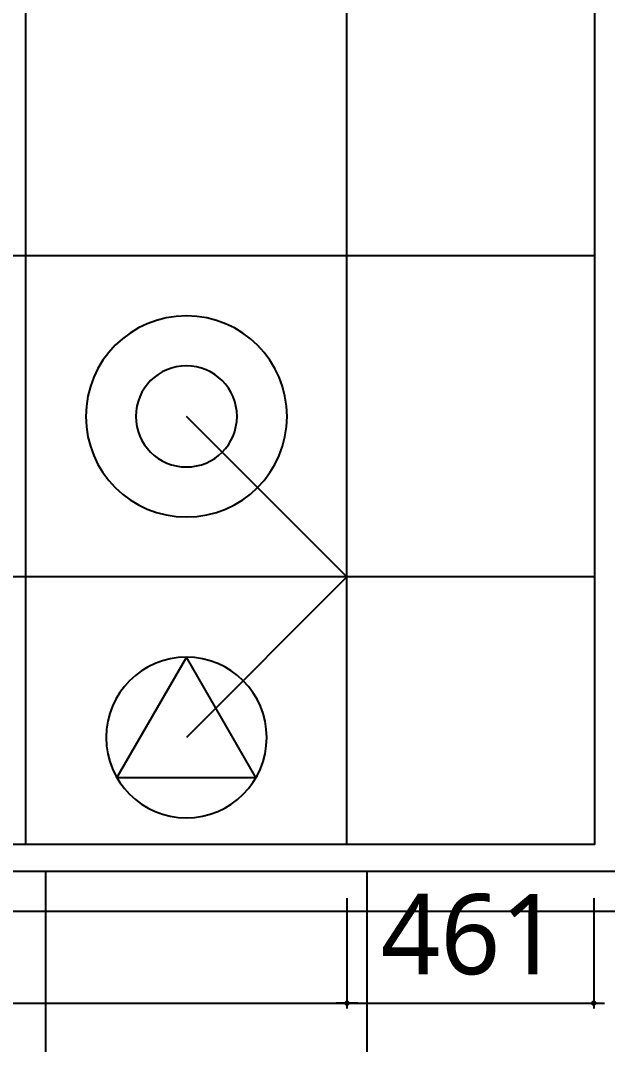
# Model space of a CAD drawing. Header units: millimetres. Extents: x 11242 to 497835, y 4200 to 105100.
# Drawn here: x 272653 to 273749, y 45551 to 47465 of the extents above; entities that cross this region are included whole.
import ezdxf
from ezdxf.xclip import XClip

# ---------------------------------------------------------------- set-up
doc = ezdxf.new("R2010")
doc.units = ezdxf.units.MM
doc.header["$LTSCALE"] = 200
doc.header["$XCLIPFRAME"] = 0
doc.layers.get('DEFPOINTS').update_dxf_attribs({"color": 137})
for name, color, linetype in [('# LIGHT - LED', 6, 'Continuous'), ('# 방송설비', 7, 'Continuous'), ('CEIL-7', 7, 'Continuous'), ('CEIL-암면흡음텍스', 251, 'Continuous'), ('SYM', 6, 'Continuous')]:
    doc.layers.add(name, color=color, linetype=linetype)
doc.layers.add('Defpoint', color=137, linetype='Continuous', plot=False)
doc.styles.add('맑은고딕', font='malgun.ttf')
doc.dimstyles.new('GAUN-100', dxfattribs={"dimscale": 100, "dimtxt": 1.5, "dimasz": 1, "dimexe": 2, "dimexo": 3, "dimgap": 0.5, "dimtad": 1, "dimdec": 0, "dimzin": 1, "dimdsep": 46, "dimlunit": 6, "dimtxsty": '맑은고딕', "dimblk": 'CJDOT', "dimcen": 0.09, "dimdle": 1, "dimclrd": 256, "dimclre": 256, "dimclrt": 3, "dimadec": 0, "dimazin": 0, "dimtfac": 1, "dimtdec": 0, "dimtix": 1, "dimtmove": 2, "dimatfit": 3, "dimldrblk": 'CJDOT', "dimfxl": 1, "dimtolj": 1, "dimtzin": 1, "dimarcsym": 0})

# ---------------------------------------------------------------- blocks, each defined once
blk = doc.blocks.new('C24')
at = {"layer": '# LIGHT - LED', "linetype": 'Continuous'}
for radius in [125.3, 63]:
    blk.add_circle((-200, -200), radius, dxfattribs=at)
at = {"layer": 'Defpoint'}
blk.add_line((0, 0), (-200, -200), dxfattribs=at)
blk = doc.blocks.new('조명설비')
at = {"layer": '# LIGHT - LED', "xscale": -1.5, "yscale": 1.5, "zscale": 1.5, "rotation": 180}
blk.add_blockref('C24', (273262.5, -72375), dxfattribs=at)
blk = doc.blocks.new('TT22')
at = {"layer": '# 방송설비'}
blk.add_lwpolyline([(64.95, -37.5), (-64.95, -37.5), (0, 75), (64.95, -37.5)], close=True, dxfattribs=at)
blk.add_circle((0, 0), 75, dxfattribs=at)
at = {"layer": 'Defpoint'}
blk.add_line((-150, 150), (0, 0), dxfattribs=at)
blk = doc.blocks.new('A$Caf2ad70f')
at = {"layer": 'SYM', "xscale": -2, "yscale": 2, "zscale": 2}
blk.add_blockref('TT22', (272962.5, -72675), dxfattribs=at)
blk = doc.blocks.new('C-6x6_1f')
for p, q in [((-32347, -303023.4), (-32347, -292223.4)), ((-31747, -303023.4), (-31747, -292223.4)), ((-27547, -297623.4), (-34747, -297623.4)), ((-27547, -298223.4), (-34747, -298223.4)), ((-40147, -324623.4), (-40147, -303023.4)), ((-39547, -324623.4), (-39547, -303023.4)), ((-37747, -324623.4), (-37747, -303023.4)), ((-37147, -324623.4), (-37147, -303023.4)), ((-34747, -319823.4), (-41947, -319823.4))]:
    blk.add_line(p, q)
blk = doc.blocks.new('CJDOT')
blk.add_line((-2, 0), (2, 0))
at = {"const_width": 0.5}
blk.add_lwpolyline([(-0.25, 0, 1), (0.25, 0, 1)], format="xyb", close=True, dxfattribs=at)
blk = doc.blocks.new('*D69')
at = {"layer": 'Defpoint', "lineweight": -2, "transparency": 16777216}
for p, q in [((270862.5, 45825), (270862.5, 45618.6)), ((273262.5, 45825), (273262.5, 45618.6)), ((270872.5, 45628.6), (273252.5, 45628.6))]:
    blk.add_line(p, q, dxfattribs=at)
at = {"layer": 'DEFPOINTS', "color": 0, "transparency": 16777216}
for p in [(270862.5, 45925), (273262.5, 45925), (273262.5, 45628.6)]:
    blk.add_point(p, dxfattribs=at)
at = {"layer": 'Defpoint', "lineweight": -2, "transparency": 16777216, "xscale": 10, "yscale": 10, "zscale": 10, "rotation": 180}
blk.add_blockref('CJDOT', (270862.5, 45628.6), dxfattribs=at)
at = {"layer": 'Defpoint', "lineweight": -2, "transparency": 16777216, "xscale": 10, "yscale": 10, "zscale": 10}
blk.add_blockref('CJDOT', (273262.5, 45628.6), dxfattribs=at)
at = {"layer": 'Defpoint', "transparency": 16777216, "insert": (272062.5, 45768.6), "char_height": 150, "attachment_point": 5, "style": '맑은고딕'}
blk.add_mtext('\\A1;2,400', dxfattribs=at)
blk = doc.blocks.new('*D67')
at = {"layer": 'Defpoint', "lineweight": -2, "transparency": 16777216}
for p, q in [((273262.5, 45825), (273262.5, 45618.6)), ((273723.4, 45825), (273723.4, 45618.6)), ((273272.5, 45628.6), (273713.4, 45628.6))]:
    blk.add_line(p, q, dxfattribs=at)
at = {"layer": 'DEFPOINTS', "color": 0, "transparency": 16777216}
for p in [(273262.5, 45925), (273723.4, 45925), (273723.4, 45628.6)]:
    blk.add_point(p, dxfattribs=at)
at = {"layer": 'Defpoint', "lineweight": -2, "transparency": 16777216, "xscale": 10, "yscale": 10, "zscale": 10, "rotation": 180}
blk.add_blockref('CJDOT', (273262.5, 45628.6), dxfattribs=at)
at = {"layer": 'Defpoint', "lineweight": -2, "transparency": 16777216, "xscale": 10, "yscale": 10, "zscale": 10}
blk.add_blockref('CJDOT', (273723.4, 45628.6), dxfattribs=at)
at = {"layer": 'Defpoint', "transparency": 16777216, "insert": (273493, 45756.5), "char_height": 150, "attachment_point": 5, "style": '맑은고딕'}
blk.add_mtext('\\A1;461', dxfattribs=at)

msp = doc.modelspace()

# ---------------------------------------------------------------- block references
msp.add_blockref('조명설비', (0, 118800))

# ---------------------------------------------------------------- next in the draw order: linework, layer by layer
at = {"layer": 'CEIL-7'}
msp.add_lwpolyline([(270300, 69200.3), (270300, 45875.3), (280950, 45875.3), (280950, 43175.3), (280425, 43175.3), (280425, 42950.2), (277198.8, 42950.2), (277198.8, 42815), (273201.2, 42815), (273201.2, 42950.2), (270975, 42950.2), (270975, 43175.3), (270425, 43175.3), (270425, 42950), (268200, 42950)], dxfattribs=at)
msp.add_lwpolyline([(270400, 49325), (273725, 49325), (273725, 45925), (270400, 45925)], close=True, dxfattribs=at)

# ---------------------------------------------------------------- next in the draw order: block references
msp.add_blockref('A$Caf2ad70f', (0, 118800))
at = {"layer": 'CEIL-암면흡음텍스'}
ref = msp.add_blockref('C-6x6_1f', (312847, 365623.4), dxfattribs=at)
XClip(ref).set_block_clipping_path([(-44646.9790898738, -322658.1999318774), (-44646.9790898737, -305548.1999180664), (-47046.9790898737, -305548.1999180664), (-47046.9790898736, -305973.1999180662), (-48296.9790898722, -305973.1999180663), (-48296.9790898722, -303548.1999180664), (-45296.9790898737, -303548.1999180664), (-45296.9790898737, -304048.1999180681), (-44646.9790898737, -304048.1999180681), (-44646.5353875862, -292423.1999679231), (-42421.9790898737, -292423.4499304554), (-42421.9790898737, -292998.1999180662), (-41871.9790898737, -292998.1999180662), (-41871.9790898737, -292423.4499304554), (-32421.9790898737, -292423.4499304554), (-32421.9790898733, -292998.0749242609), (-32011.9790898744, -292998.3249118712), (-32011.9790898735, -293158.199893286), (-32011.9790898735, -296423.1999180665), (-42546.9791048045, -296423.1999180665), (-42546.9790898735, -319748.1999180674), (-31896.9790559213, -319748.1999180657), (-31896.9790397005, -322448.1999180666), (-32421.9790898735, -322448.1999180666), (-32421.9790898735, -322658.1999318774), (-35648.1669723085, -322658.1999318774), (-35648.1669723085, -322808.4499304545), (-39645.7912074402, -322808.4499304545), (-39645.7912074402, -322658.1999318774), (-41871.9790898737, -322658.1999318774), (-41871.9790898737, -322448.1999180666), (-42421.9790898737, -322448.1999180666), (-42421.9790898737, -322658.1999318774)])
ref = msp.add_blockref('C-6x6_1f', (310547, 357023.4), dxfattribs=at)
XClip(ref).set_block_clipping_path([(-29596.980351819, -300845.949930455), (-30121.9803949631, -300845.949930455), (-30121.9803949631, -301398.449930455), (-29596.980351819, -301398.449930455), (-29596.980351819, -307598.449930455), (-40146.9803949629, -307598.449930455), (-40146.980394963, -292223.4499304555), (-29561.9803518183, -292223.449960526), (-29561.9803021366, -292413.4499605259), (-29446.9803518191, -292413.4499304554), (-29446.9803518191, -294093.449930455), (-29596.9803518191, -294093.449930455)])
ref = msp.add_blockref('C-6x6_1f', (305009.5, 344648.4), dxfattribs=at)
XClip(ref).set_block_clipping_path([(-34609.4791048043, -298723.4499304554), (-31284.4791048048, -295323.4499304557)])

# ---------------------------------------------------------------- next in the draw order: dimensions: what is measured, and where the dimension line sits
at = {"layer": 'Defpoint'}
for base, p1, p2, picture, middle in [((273262.5, 45628.6), (270862.5, 45925), (273262.5, 45925), '*D69', (272062.5, 45768.6)), ((273723.4, 45628.6), (273262.5, 45925), (273723.4, 45925), '*D67', (273493, 45756.5))]:
    dim = msp.add_linear_dim(base=base, p1=p1, p2=p2, dimstyle='GAUN-100', override={"dimasz": 0.1, "dimexe": 0.1, "dimexo": 1, "dimdle": 0.1, "dimclrt": 256}, dxfattribs=at)
    dim.commit()
    dim.dimension.update_dxf_attribs({"geometry": picture, "text_midpoint": middle})

doc.saveas('drawing.dxf')
